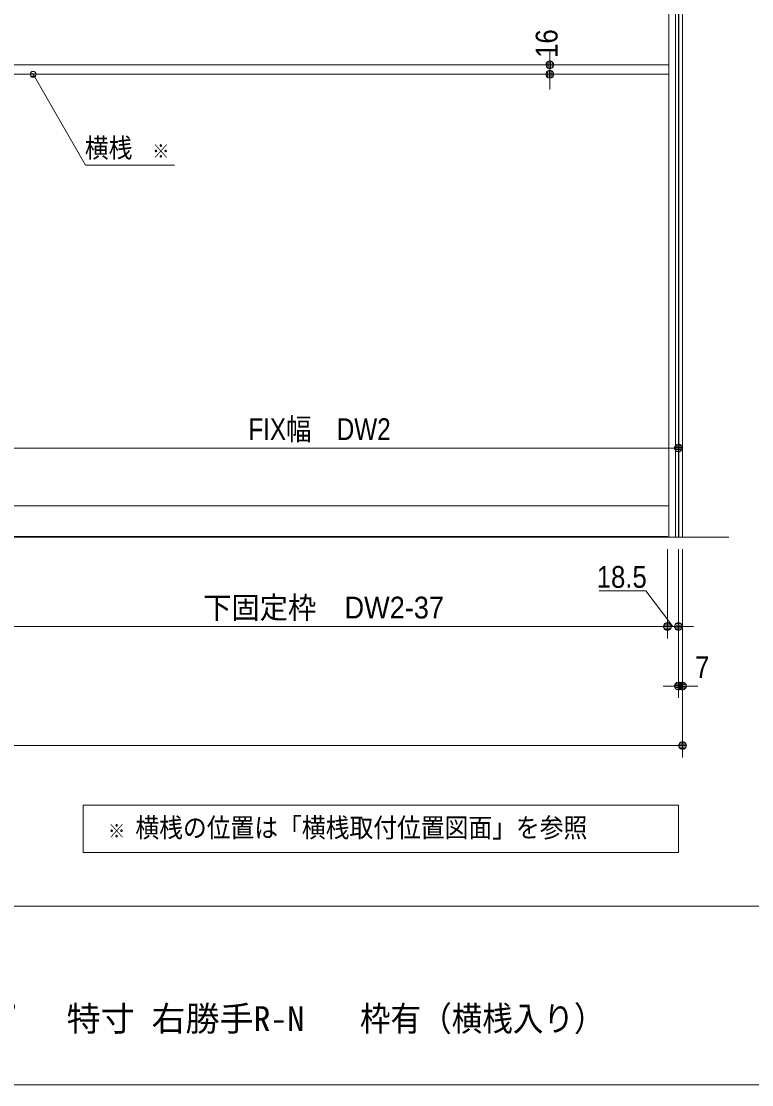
# Model space of a CAD drawing. Units: millimetres, scale not verified. Extents: x -6062 to 6062, y -3045 to 3045.
# Drawn here: x -3207 to -1980, y -2770 to -983 of the extents above; entities that cross this region are included whole.
import ezdxf
from ezdxf.enums import TextEntityAlignment as Align

# ---------------------------------------------------------------- set-up
doc = ezdxf.new("R2010")
doc.units = ezdxf.units.MM
doc.header["$LTSCALE"] = 20
for name, color, linetype, lineweight in [('0-0_3一般', 7, 'Continuous', 9), ('0-1_2寸法-1', 7, 'Continuous', 9), ('0-2_0', 7, 'Continuous', 9), ('0-3_2寸法-2', 7, 'Continuous', 9), ('0-4_2寸法-3', 7, 'Continuous', 9), ('0-5_1図面枠', 7, 'Continuous', 9)]:
    doc.layers.add(name, color=color, linetype=linetype, lineweight=lineweight)
doc.styles.add('ＭＳ ゴシック', font='')
doc.styles.add('ＭＳ Ｐゴシック', font='')
doc.styles.get('ＭＳ ゴシック').set_extended_font_data('MS Gothic')
doc.styles.get('ＭＳ Ｐゴシック').set_extended_font_data('MS PGothic')

# ---------------------------------------------------------------- blocks, each defined once
blk = doc.blocks.new('グループ-30')
at = {"layer": '0-0_3一般'}
for p, q in [((-6320, 10000), (-6320, -37000)), ((-4623.5, -37000), (-55863.5, -37000))]:
    blk.add_line(p, q, dxfattribs=at)
blk = doc.blocks.new('グループ-31')
at = {"layer": '0-0_3一般'}
for p, q in [((-6640, -37000), (-6640, 9840)), ((-6320, -37000), (-6320, 9840)), ((-30000, -21120), (-6640, -21120)), ((-30000, -21440), (-6640, -21440)), ((-6640, -35940), (-30000, -35940)), ((-6320, -37000), (-30320, -37000))]:
    blk.add_line(p, q, dxfattribs=at)
blk.add_lwpolyline([(-6690, -36970), (-6690, -37000), (-29950, -37000), (-29950, -36970)], close=True, dxfattribs=at)
blk = doc.blocks.new('グループ-32')
at = {"layer": '0-0_3一般'}
for name in ['グループ-30', 'グループ-31']:
    blk.add_blockref(name, (0, 0), dxfattribs=at)
blk = doc.blocks.new('_Dot')
at = {"layer": '0-2_0'}
for p, q in [((-10, 0), (-20, 0)), ((9.78, 2), (-9.78, 2)), ((7.99, 6), (-7.99, 6)), ((9.16, -3.98), (-9.16, -3.98)), ((6, -7.98), (-6, -7.98))]:
    blk.add_line(p, q, dxfattribs=at)
for points in [[(10, 0), (9.92, 1.25), (9.69, 2.49), (9.3, 3.68), (8.76, 4.82), (8.09, 5.88), (7.29, 6.85), (6.37, 7.71), (5.36, 8.44), (4.26, 9.05), (3.09, 9.51), (1.87, 9.82), (0.63, 9.98), (-0.63, 9.98), (-1.87, 9.82), (-3.09, 9.51), (-4.26, 9.05), (-5.36, 8.44), (-6.37, 7.71), (-7.29, 6.85), (-8.09, 5.88), (-8.76, 4.82), (-9.3, 3.68), (-9.69, 2.49), (-9.92, 1.25), (-10, 0), (0, 0)], [(-10, 0), (-9.92, -1.25), (-9.69, -2.49), (-9.3, -3.68), (-8.76, -4.82), (-8.09, -5.88), (-7.29, -6.85), (-6.37, -7.71), (-5.36, -8.44), (-4.26, -9.05), (-3.09, -9.51), (-1.87, -9.82), (-0.63, -9.98), (0.63, -9.98), (1.87, -9.82), (3.09, -9.51), (4.26, -9.05), (5.36, -8.44), (6.37, -7.71), (7.29, -6.85), (8.09, -5.88), (8.76, -4.82), (9.3, -3.68), (9.69, -2.49), (9.92, -1.25), (10, 0), (0, 0)]]:
    blk.add_lwpolyline(points, close=True, dxfattribs=at)
blk = doc.blocks.new('グループ-48')
at = {"layer": '0-0_3一般'}
for p, q in [((-6420, -37000), (-6420, 10000)), ((-6300, 10000), (-6300, -37000)), ((-6180, 10000), (-6180, -37000)), ((-6180, -37000), (-6420, -37000))]:
    blk.add_line(p, q, dxfattribs=at)
blk = doc.blocks.new('グループ-89')
at = {"layer": '0-5_1図面枠'}
blk.add_line((-80000, -49400), (80000, -49400), dxfattribs=at)
blk.add_lwpolyline([(-80000, 55400), (80000, 55400), (80000, -55400), (-80000, -55400)], close=True, dxfattribs=at)
blk = doc.blocks.new('図面枠')
at = {"layer": '0-5_1図面枠'}
blk.add_blockref('グループ-89', (0, 0), dxfattribs=at)

msp = doc.modelspace()

# ---------------------------------------------------------------- linework, layer by layer
at = {"layer": '0-1_2寸法-1'}
for p, q in [((-2103.5, -1680), (-2103.3, -1680)), ((-2116.21, -1700), (-3290.79, -1700)), ((-2122, -1870), (-2122, -2020)), ((-2134.71, -2000), (-3272.29, -2000)), ((-2096.5, -2120), (-2096.5, -2220)), ((-4481.79, -2200), (-2109.21, -2200))]:
    msp.add_line(p, q, dxfattribs=at)
at = {"layer": '0-3_2寸法-2'}
for p, q in [((-2319.5, -1043.29), (-2319.5, -1030.58)), ((-2319.5, -1056), (-2319.5, -1072)), ((-2299.5, -1056), (-2299.3, -1056)), ((-2299.5, -1072), (-2299.3, -1072)), ((-2319.5, -1084.71), (-2319.5, -1097.42)), ((-2122, -1870), (-2122, -2020)), ((-2103.5, -1870), (-2103.5, -2020)), ((-2096.5, -1870), (-2096.5, -2120)), ((-2134.71, -2000), (-2147.42, -2000)), ((-2103.5, -2000), (-2122, -2000)), ((-2090.79, -2000), (-2078.08, -2000)), ((-2103.5, -2020), (-2103.5, -2120)), ((-2116.21, -2100), (-2128.92, -2100)), ((-2103.5, -2100), (-2096.5, -2100)), ((-2083.79, -2100), (-2071.08, -2100))]:
    msp.add_line(p, q, dxfattribs=at)
msp.add_lwpolyline([(-2236.55, -1940), (-2158.44, -1940), (-2112.75, -2000)], dxfattribs=at)
at = {"layer": '0-4_2寸法-3'}
for p, q in [((-3182.61, -1071.01), (-3192.39, -1071.01)), ((-3187.33, -1067.01), (-3187.67, -1067.01)), ((-3187.33, -1067.01), (-3187.67, -1067.01)), ((-3183.5, -1075.01), (-3191.5, -1075.01))]:
    msp.add_line(p, q, dxfattribs=at)
msp.add_lwpolyline([(-2950.16, -1224.84), (-3099.26, -1224.84), (-3187.5, -1072)], dxfattribs=at)
msp.add_lwpolyline([(-3103.5, -2300), (-2103.5, -2300), (-2103.5, -2380), (-3103.5, -2380)], close=True, dxfattribs=at)
msp.add_circle((-3187.5, -1072), 5.01, dxfattribs=at)
msp.add_circle((-3187.5, -1072), 5.01, dxfattribs=at)

# ---------------------------------------------------------------- block references
at = {"layer": '0-0_3一般', "xscale": 0.05, "yscale": 0.05}
for name in ['グループ-32', 'グループ-48']:
    msp.add_blockref(name, (-1787.5, 0), dxfattribs=at)
at = {"layer": '0-1_2寸法-1', "xscale": 0.6356201, "yscale": 0.6356201}
for p in [(-2103.5, -1700), (-2122, -2000), (-2096.5, -2200)]:
    msp.add_blockref('_Dot', p, dxfattribs=at)
at = {"layer": '0-3_2寸法-2', "xscale": 0.6356201, "yscale": 0.6356201}
for p, rotation in [((-2319.5, -1056), 270), ((-2319.5, -1072), 90), ((-2103.5, -2000), 180), ((-2096.5, -2100), 180)]:
    msp.add_blockref('_Dot', p, dxfattribs=dict(at, rotation=rotation))
for p in [(-2122, -2000), (-2103.5, -2100)]:
    msp.add_blockref('_Dot', p, dxfattribs=at)
at = {"layer": '0-5_1図面枠', "xscale": 0.05, "yscale": 0.05}
msp.add_blockref('図面枠', (-1787.5, 0), dxfattribs=at)

# ---------------------------------------------------------------- texts
at = {"layer": '0-1_2寸法-1', "style": 'ＭＳ Ｐゴシック'}
for s, height, width, p in [('FIX幅\u3000DW2', 36.69, 0.85, (-2826, -1697.65)), ('下固定枠\u3000DW2-37', 36.66, 0.95, (-2901.87, -1997.47))]:
    msp.add_text(s, height=height, dxfattribs=dict(at, width=width)).set_placement(p, align=Align.BOTTOM_LEFT)
at = {"layer": '0-3_2寸法-2', "style": 'ＭＳ Ｐゴシック', "width": 0.9}
msp.add_text('16', height=36.66, rotation=90, dxfattribs=at).set_placement((-2295.53, -1044.33), align=Align.BOTTOM_LEFT)
for s, height, p in [('18.5', 36.69, (-2240.71, -1945.96)), ('7', 36.66, (-2075.4, -2097.52))]:
    msp.add_text(s, height=height, dxfattribs=at).set_placement(p, align=Align.BOTTOM_LEFT)
at = {"layer": '0-4_2寸法-3', "style": 'ＭＳ ゴシック', "width": 0.9}
for s, height, p in [('横桟', 32.55, (-3100.61, -1221.66)), ('※', 23.31, (-2987.26, -1219.88)), ('横桟の位置は「横桟取付位置図面」を参照', 32.55, (-3015.68, -2364.03)), ('※', 23.31, (-3061.52, -2362.25))]:
    msp.add_text(s, height=height, dxfattribs=at).set_placement(p, align=Align.BOTTOM_LEFT)
at = {"layer": '0-5_1図面枠', "style": 'ＭＳ ゴシック'}
msp.add_text('1枚引き込み＋FIXタイプ \u3000特寸 右勝手R-N', height=41.84, dxfattribs=at).set_placement((-3844.15, -2692.37), align=Align.BOTTOM_LEFT)
at = {"layer": '0-5_1図面枠', "style": 'ＭＳ ゴシック', "width": 0.9}
msp.add_text('\u3000枠有（横桟入り）', height=41.84, dxfattribs=at).set_placement((-2689.82, -2692.37), align=Align.BOTTOM_LEFT)

doc.saveas('drawing.dxf')
